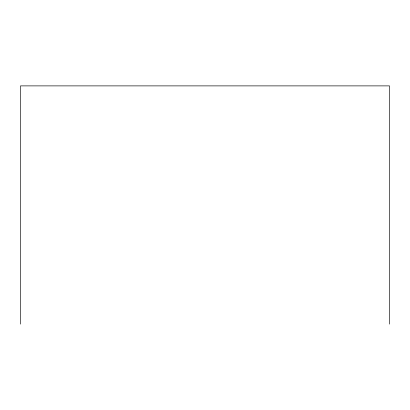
<?xml version="1.0" encoding="UTF-8"?>
<svg xmlns="http://www.w3.org/2000/svg" width="410" height="410" viewBox="0 0 410 410"><rect width="100%" height="100%" fill="white"/><g stroke="black" fill="none" stroke-linecap="round" stroke-linejoin="round"><path stroke-width="0.61" d="M389.5 324.115L389.5 85.885L20.5 85.885L20.5 324.115"/></g></svg>
